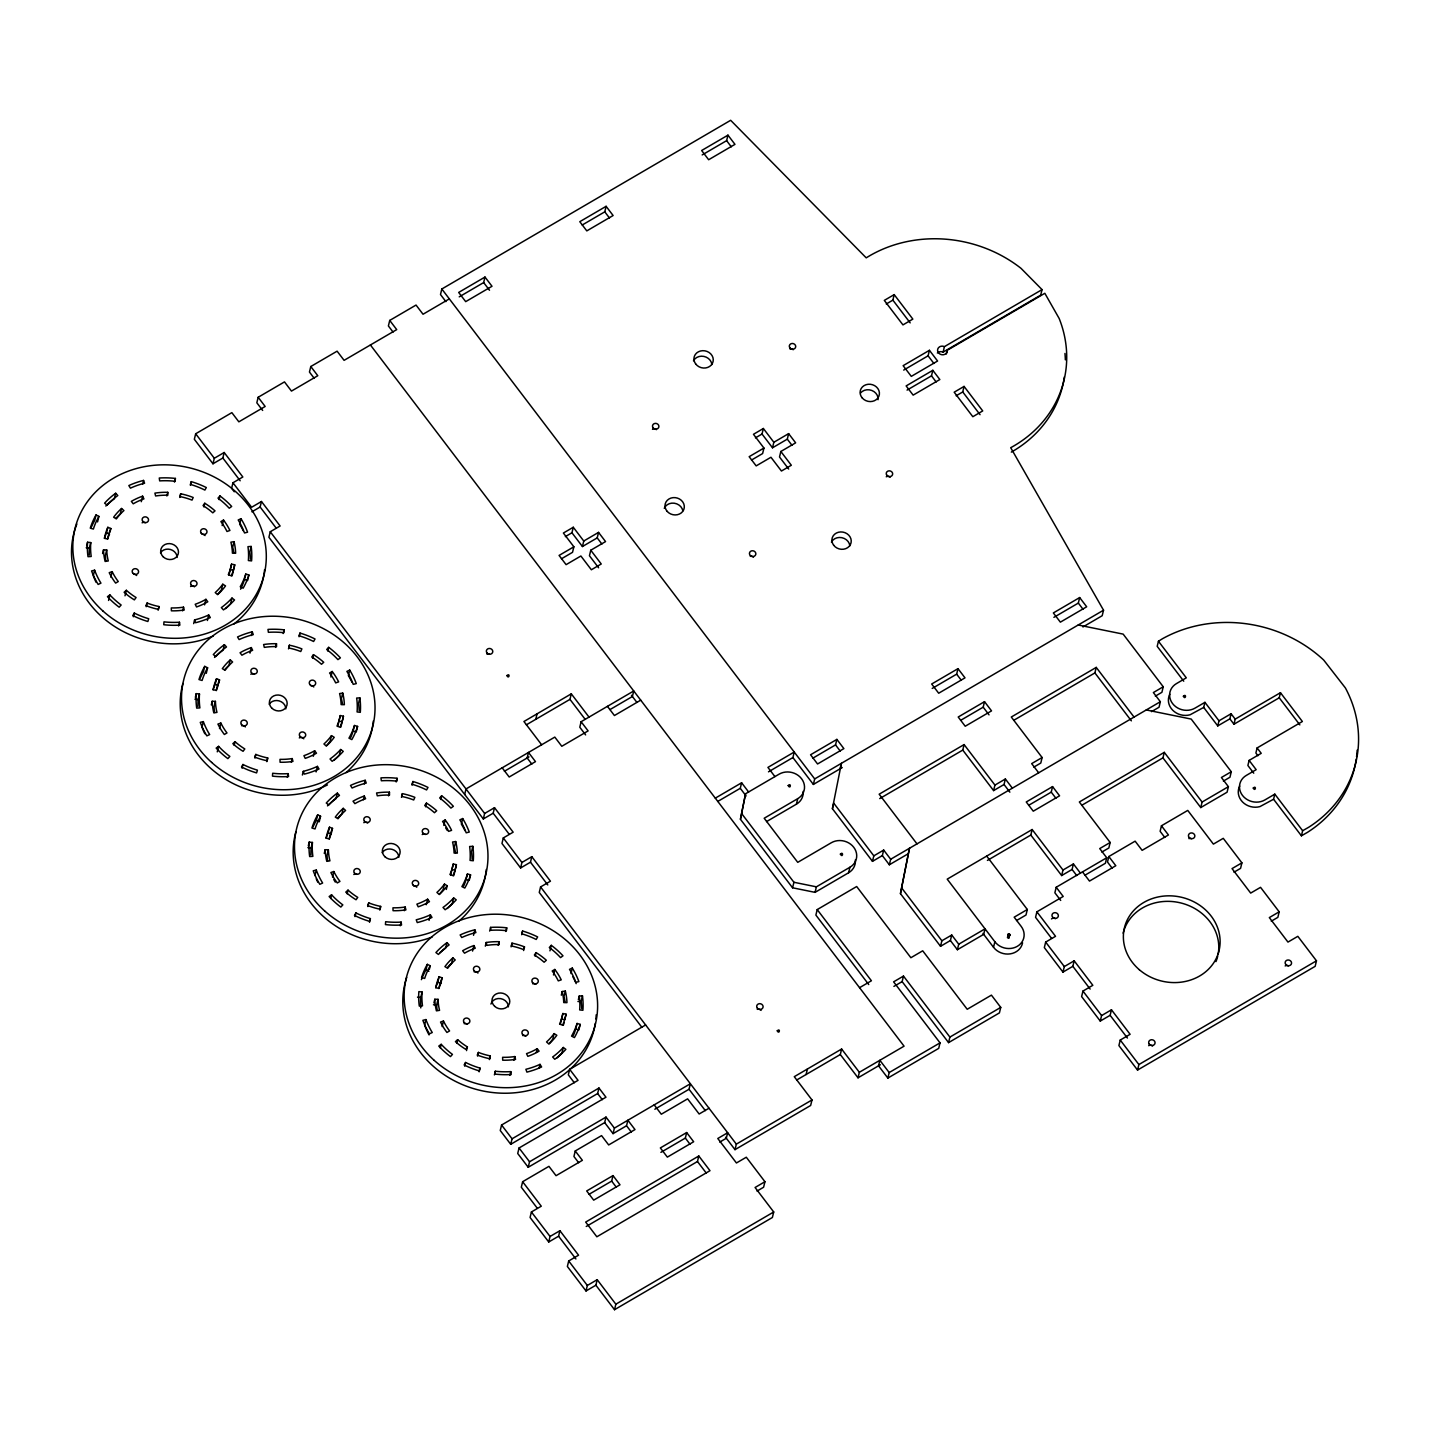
<?xml version="1.0" encoding="UTF-8"?>
<svg xmlns="http://www.w3.org/2000/svg" width="1430" height="1430" viewBox="0 0 1430 1430"><rect width="100%" height="100%" fill="white"/><g stroke="black" fill="none" stroke-linecap="round" stroke-linejoin="round"><path stroke-width="1.5" d="M175.39 478.424L175.157 481.284A79.49 70.302 13.6 0 0 159.677 480.891L159.266 478.013A82.726 73.18 13.6 0 1 175.39 478.424L174.496 482.107M284.087 629.826L283.855 632.703A79.49 70.302 13.6 0 0 268.375 632.31L267.982 629.415A82.726 73.18 13.6 0 1 284.087 629.826L283.194 633.526M397.057 778.278L396.825 781.155A79.49 70.302 13.6 0 0 381.345 780.762L380.952 777.866A82.726 73.18 13.6 0 1 397.057 778.278L396.164 781.978M495.298 1071.231L495.066 1074.091A82.726 73.18 13.6 0 0 511.189 1074.52L510.778 1071.624A79.49 70.302 13.6 0 1 495.298 1071.231L494.405 1074.913M506.703 927.802L506.47 930.68A79.49 70.302 13.6 0 0 490.991 930.269L490.579 927.391A82.726 73.18 13.6 0 1 506.703 927.802L505.809 931.484M855.337 859.984A16.213 14.354 13.6 0 1 848.598 872.765L815.064 892.356L792.577 887.798L740.436 819.283L745.548 793.757L779.1 774.166A16.213 14.354 13.6 0 1 801.569 778.724A16.213 14.354 13.6 0 1 797.743 798.655L796.403 804.178L766.587 821.589M740.436 819.283L745.548 793.757M158.998 606.534L158.462 609.359A66.513 58.827 13.6 0 1 145.967 605.659L147.111 603.031A63.26 55.967 13.6 0 0 158.998 606.534L158.104 610.217M180.68 493.779L180.144 496.603A63.26 55.967 13.6 0 1 192.031 500.107L193.193 497.479A66.513 58.827 13.6 0 0 180.68 493.779L179.805 497.461M267.714 757.954L267.16 760.76A66.513 58.827 13.6 0 1 254.665 757.078L255.809 754.432A63.26 55.967 13.6 0 0 267.714 757.954L266.82 761.636M289.396 645.198L288.842 648.005A63.26 55.967 13.6 0 1 300.747 651.526L301.891 648.88A66.513 58.827 13.6 0 0 289.396 645.198L288.502 648.88M380.666 906.405L380.13 909.212A66.513 58.827 13.6 0 1 367.635 905.53L368.779 902.884A63.26 55.967 13.6 0 0 380.666 906.405L379.79 910.088M402.366 793.65L401.812 796.456A63.26 55.967 13.6 0 1 413.699 799.978L414.861 797.332A66.513 58.827 13.6 0 0 402.366 793.65L401.473 797.332M490.311 1055.912L489.775 1058.736A66.513 58.827 13.6 0 1 477.263 1055.036L478.424 1052.409A63.26 55.967 13.6 0 0 490.311 1055.912L489.418 1059.594M511.994 943.157L511.457 945.981A63.26 55.967 13.6 0 1 523.344 949.502L524.488 946.857A66.513 58.827 13.6 0 0 511.994 943.157L511.1 946.857M882.346 855.587L889.335 864.775L890.675 859.251L883.686 850.064L882.346 855.587L872.479 861.343L832.403 808.683L841.412 763.316L840.071 768.822M900.453 893.643L909.462 848.258L900.453 893.643L940.529 946.303L950.396 940.529L951.737 935.023L958.726 944.211L957.385 949.717L950.396 940.529M86.658 545.92L87.552 542.238L90.769 542.596A79.49 70.302 13.6 0 0 91.198 556.485L87.999 556.681A82.726 73.18 13.6 0 1 87.552 542.238M97.562 521.914L98.902 516.391L96.025 514.961L94.684 520.484A82.726 73.18 13.6 0 0 91.431 526.937M89.268 555.072A79.49 70.302 13.6 0 1 89.429 548.137L90.769 542.596M94.63 570.177A79.49 70.302 13.6 0 0 100.94 583.154L98.152 584.441A82.726 73.18 13.6 0 1 91.574 570.945L94.63 570.177L93.29 575.718A79.49 70.302 13.6 0 0 96.096 582.314M115.687 493.243A82.726 73.18 13.6 0 0 104.605 503.163L107.143 505.076A79.49 70.302 13.6 0 1 117.796 495.531L115.687 493.243L114.346 498.784A82.726 73.18 13.6 0 0 105.82 506.023M104.479 538.27A66.513 58.827 13.6 0 1 106.499 532.854L107.822 527.312L110.843 528.51L109.949 532.192M102.603 553.553L103.496 549.871L106.714 549.942A63.26 55.967 13.6 0 0 108.269 560.971L105.123 561.454A66.513 58.827 13.6 0 1 103.496 549.871M106.714 549.942L105.373 555.484A63.26 55.967 13.6 0 0 105.856 561.007M121.568 508.472A66.513 58.827 13.6 0 0 113.631 517.231L116.348 518.911A63.26 55.967 13.6 0 1 123.909 510.564L121.568 508.472L120.227 513.996A66.513 58.827 13.6 0 0 116.009 518.196M110.825 577.166L112.166 571.643L109.216 572.679A66.513 58.827 13.6 0 0 115.633 583.082L118.261 581.545A63.26 55.967 13.6 0 1 112.166 571.643M108.555 600.457L109.895 594.916A79.49 70.302 13.6 0 0 121.139 605.015L119.173 607.196A82.726 73.18 13.6 0 1 107.465 596.685L109.895 594.916M142.66 484.109L143.554 480.426A82.726 73.18 13.6 0 0 128.843 485.556L130.434 488.148A79.49 70.302 13.6 0 1 144.573 483.215L143.554 480.426M141.266 501.698L142.607 496.174A66.513 58.827 13.6 0 0 131.346 501.358L133.222 503.807A63.26 55.967 13.6 0 1 143.929 498.873L142.607 496.174M125 595.81L126.341 590.286A63.26 55.967 13.6 0 0 136.082 597.543L134.366 599.885A66.513 58.827 13.6 0 1 124.124 592.27L126.341 590.286M133.365 616.759L134.259 613.059A79.49 70.302 13.6 0 0 148.72 618.743L147.862 621.496A82.726 73.18 13.6 0 1 132.811 615.579L134.259 613.059M166.863 495.996L167.757 492.313A66.513 58.827 13.6 0 0 154.905 493.118L155.62 495.978A63.26 55.967 13.6 0 1 167.846 495.209L167.757 492.313M146.218 606.713L147.111 603.031M449.342 298.87L423.03 314.243L416.041 305.055L389.729 320.427L396.718 329.615L344.094 360.342L337.105 351.172L310.793 366.527L317.782 375.715L291.47 391.087L284.481 381.899L258.169 397.272L265.158 406.46L238.846 421.832L231.857 412.644L195.678 433.773L194.337 439.278L212.981 463.785L222.848 458.011L224.188 452.506L242.832 476.994L232.965 482.768L231.624 488.274L234.288 491.777M190.387 485.342L191.28 481.642A82.726 73.18 13.6 0 1 206.331 487.558L204.883 490.079A79.49 70.302 13.6 0 0 190.422 484.395L191.28 481.642M212.981 463.785L214.321 458.261L224.188 452.506M203.882 506.935L204.776 503.253A66.513 58.827 13.6 0 1 215.018 510.868L212.802 512.852A63.26 55.967 13.6 0 0 203.06 505.594L204.776 503.253M178.571 625.929L179.465 622.247A79.49 70.302 13.6 0 1 163.985 621.853L163.753 624.713A82.726 73.18 13.6 0 0 179.876 625.125L179.465 622.247M182.629 610.86L183.523 607.16A63.26 55.967 13.6 0 1 171.296 607.929L171.386 610.825A66.513 58.827 13.6 0 0 184.238 610.02L183.523 607.16M219.094 499.624L219.97 495.942A82.726 73.18 13.6 0 1 231.678 506.452L229.247 508.222A79.49 70.302 13.6 0 0 218.004 498.123L219.97 495.942M193.676 623.623L194.569 619.923A79.49 70.302 13.6 0 0 208.709 614.989L210.317 617.581A82.726 73.18 13.6 0 1 195.588 622.711L194.569 619.923M222.168 525.597L223.509 520.055L220.881 521.593A63.26 55.967 13.6 0 1 226.995 531.495L229.926 530.458A66.513 58.827 13.6 0 0 223.509 520.055M204.597 604.872L205.92 599.331A63.26 55.967 13.6 0 1 195.213 604.264L196.536 606.964A66.513 58.827 13.6 0 0 207.797 601.78L205.92 599.331M258.169 397.272L256.828 402.777L262.655 410.446M207.368 620.513L208.709 614.989M195.356 697.34L196.25 693.639L199.467 694.015A79.49 70.302 13.6 0 0 199.896 707.904L196.697 708.1A82.726 73.18 13.6 0 1 196.25 693.639M222.794 584.226A63.26 55.967 13.6 0 1 215.233 592.574L217.575 594.666A66.513 58.827 13.6 0 0 225.529 585.907L222.794 584.226L221.453 589.768A63.26 55.967 13.6 0 1 217.914 594.111M234.037 541.684A66.513 58.827 13.6 0 1 235.646 553.267L232.429 553.196A63.26 55.967 13.6 0 0 230.891 542.167L234.037 541.684L232.697 547.207A66.513 58.827 13.6 0 1 233.823 552.981M206.278 673.333L207.6 667.792L204.722 666.362L203.382 671.903A82.726 73.18 13.6 0 0 200.129 678.338M241.009 518.697A82.726 73.18 13.6 0 1 247.569 532.192L244.512 532.961A79.49 70.302 13.6 0 0 238.202 519.984L241.009 518.697L239.668 524.22A82.726 73.18 13.6 0 1 243.315 530.852M197.966 706.474A79.49 70.302 13.6 0 1 198.127 699.538L199.467 694.015M228.889 575.003A63.26 55.967 13.6 0 0 230.23 569.676L231.553 564.153L234.734 564.796L233.394 570.338A66.513 58.827 13.6 0 1 232 575.933M232 598.062A79.49 70.302 13.6 0 1 221.346 607.607L223.455 609.895A82.726 73.18 13.6 0 0 234.538 599.974L232 598.062L230.659 603.603A79.49 70.302 13.6 0 1 225.618 608.608M203.328 721.596A79.49 70.302 13.6 0 0 209.656 734.573L206.85 735.86A82.726 73.18 13.6 0 1 200.272 722.347L203.328 721.596L201.988 727.119A79.49 70.302 13.6 0 0 204.812 733.733M224.385 644.662A82.726 73.18 13.6 0 0 213.302 654.582L215.859 656.477A79.49 70.302 13.6 0 1 226.494 646.95L224.385 644.662L223.044 650.185A82.726 73.18 13.6 0 0 214.518 657.443M219.541 679.911A63.26 55.967 13.6 0 0 216.288 690.386L213.106 689.743A66.513 58.827 13.6 0 1 215.197 684.255L216.538 678.732L219.541 679.911L218.647 683.594M211.3 704.954L212.194 701.272L215.412 701.361A63.26 55.967 13.6 0 0 216.967 712.39L213.821 712.873A66.513 58.827 13.6 0 1 212.194 701.272M251.912 511.815L260.135 507.007L261.476 501.501L280.119 525.99L270.252 531.746L268.911 537.269L483.322 818.961L493.189 813.205L494.512 807.682L513.155 832.189L503.289 837.944L501.966 843.468L520.609 867.956L530.476 862.201L531.799 856.677L550.443 881.184L540.576 886.94L539.253 892.445L641.856 1027.258M251.162 546.457A82.726 73.18 13.6 0 1 251.591 560.9L248.373 560.542A79.49 70.302 13.6 0 0 247.962 546.653L251.162 546.457L249.821 551.98A82.726 73.18 13.6 0 1 250.429 559.219M244.441 579.597L245.781 574.074L248.892 574.985L247.551 580.526L244.441 579.597A79.49 70.302 13.6 0 1 240.562 589.214M215.412 701.361L214.089 706.885A63.26 55.967 13.6 0 0 214.554 712.426M230.266 659.874A66.513 58.827 13.6 0 0 222.329 668.65L225.064 670.312A63.26 55.967 13.6 0 1 232.607 661.983L230.266 659.874L228.925 665.397A66.513 58.827 13.6 0 0 224.707 669.598M219.523 728.585L220.864 723.062L217.914 724.081A66.513 58.827 13.6 0 0 224.349 734.484L226.977 732.947A63.26 55.967 13.6 0 1 220.864 723.062M217.271 751.858L218.611 746.335A79.49 70.302 13.6 0 0 229.855 756.434L227.871 758.615A82.726 73.18 13.6 0 1 216.162 748.105L218.611 746.335M310.793 366.527L309.452 372.05L314.117 378.181M251.376 635.51L252.252 631.828A82.726 73.18 13.6 0 0 237.541 636.976L239.132 639.567A79.49 70.302 13.6 0 1 253.289 634.616L252.252 631.828M249.982 653.117L251.322 647.576A66.513 58.827 13.6 0 0 240.061 652.759L241.92 655.208A63.26 55.967 13.6 0 1 252.627 650.293L251.322 647.576M234.163 745.37L235.056 741.687A63.26 55.967 13.6 0 0 244.798 748.945L243.064 751.304A66.513 58.827 13.6 0 1 232.84 743.672L235.056 741.687M242.063 768.16L242.957 764.478A79.49 70.302 13.6 0 0 257.418 770.162L256.578 772.897A82.726 73.18 13.6 0 1 241.509 766.981L242.957 764.478M275.579 647.415L276.473 643.715A66.513 58.827 13.6 0 0 263.603 644.537L264.318 647.379A63.26 55.967 13.6 0 1 276.562 646.61L276.473 643.715M254.915 758.115L255.809 754.432M299.084 636.743L299.978 633.061A82.726 73.18 13.6 0 1 315.029 638.978L313.599 641.48A79.49 70.302 13.6 0 0 299.138 635.796L299.978 633.061M389.729 320.427L388.388 325.951L393.053 332.064M312.598 658.336L313.492 654.654A66.513 58.827 13.6 0 1 323.716 662.287L321.5 664.271A63.26 55.967 13.6 0 0 311.758 657.014L313.492 654.654M287.287 777.348L288.181 773.648A79.49 70.302 13.6 0 1 272.683 773.255L272.469 776.133A82.726 73.18 13.6 0 0 288.574 776.544L288.181 773.648M291.345 762.262L292.238 758.579A63.26 55.967 13.6 0 1 279.994 759.348L280.083 762.244A66.513 58.827 13.6 0 0 292.953 761.421L292.238 758.579M327.792 651.025L328.685 647.343A82.726 73.18 13.6 0 1 340.394 657.854L337.945 659.623A79.49 70.302 13.6 0 0 326.701 649.524L328.685 647.343M302.391 775.024L303.267 771.342A79.49 70.302 13.6 0 0 317.424 766.391L319.015 768.983A82.726 73.18 13.6 0 1 304.304 774.13L303.267 771.342M330.884 676.998L332.207 671.474L329.579 673.012A63.26 55.967 13.6 0 1 335.693 682.897L338.642 681.878A66.513 58.827 13.6 0 0 332.207 671.474M313.295 756.273L314.636 750.75A63.26 55.967 13.6 0 1 303.929 755.666L305.233 758.383A66.513 58.827 13.6 0 0 316.495 753.199L314.636 750.75M316.084 771.932L317.424 766.391M331.492 735.646A63.26 55.967 13.6 0 1 323.949 743.975L326.29 746.085A66.513 58.827 13.6 0 0 334.227 737.308L331.492 735.646L330.169 741.169A63.26 55.967 13.6 0 1 326.63 745.513M342.735 693.085A66.513 58.827 13.6 0 1 344.362 704.686L341.127 704.597A63.26 55.967 13.6 0 0 339.589 693.568L342.735 693.085L341.395 698.626A66.513 58.827 13.6 0 1 342.521 704.4M349.707 670.098A82.726 73.18 13.6 0 1 356.284 683.611L353.228 684.362A79.49 70.302 13.6 0 0 346.9 671.385L349.707 670.098L348.366 675.639A82.726 73.18 13.6 0 1 352.012 682.253M937.347 353.031A4.862 4.308 13.6 0 1 943.085 352.138L1040.7 295.134L1042.041 289.611L1021.02 268.34A125.769 111.254 13.6 0 0 866.223 257.847L730.659 120.299L441.816 289.003L440.494 294.526L445.892 301.623M308.326 845.791L309.22 842.091L312.437 842.467A79.49 70.302 13.6 0 0 312.866 856.356L309.667 856.552A82.726 73.18 13.6 0 1 309.22 842.091M337.587 726.422A63.26 55.967 13.6 0 0 338.928 721.095L340.269 715.572L343.45 716.216L342.11 721.739A66.513 58.827 13.6 0 1 340.697 727.334M316.352 820.355L317.692 814.814L320.57 816.262L319.23 821.785L316.352 820.355A82.726 73.18 13.6 0 0 313.099 826.79M310.936 854.925A79.49 70.302 13.6 0 1 311.096 847.99L312.437 842.467M340.697 749.481A79.49 70.302 13.6 0 1 330.044 759.008L332.171 761.296A82.726 73.18 13.6 0 0 343.254 751.376L340.697 749.481L339.357 755.004A79.49 70.302 13.6 0 1 334.316 760.027M314.957 875.571L316.298 870.048L313.242 870.799A82.726 73.18 13.6 0 0 319.82 884.312L322.626 883.025A79.49 70.302 13.6 0 1 316.298 870.048M359.86 697.858A82.726 73.18 13.6 0 1 360.306 712.319L357.089 711.943A79.49 70.302 13.6 0 0 356.66 698.054L359.86 697.858L358.519 703.399A82.726 73.18 13.6 0 1 359.144 710.621M337.355 793.114A82.726 73.18 13.6 0 0 326.272 803.034L328.829 804.929A79.49 70.302 13.6 0 1 339.464 795.402L337.355 793.114L336.014 798.637A82.726 73.18 13.6 0 0 327.488 805.894M326.147 838.123A66.513 58.827 13.6 0 1 328.167 832.707L329.508 827.183L332.511 828.363L331.17 833.887A63.26 55.967 13.6 0 0 329.257 839.053M353.139 731.016L354.479 725.493L357.589 726.404L356.249 731.928L353.139 731.016A79.49 70.302 13.6 0 1 350.725 737.487M324.27 853.424L325.164 849.724L328.382 849.813A63.26 55.967 13.6 0 0 329.937 860.842L326.791 861.325A66.513 58.827 13.6 0 1 325.164 849.724M328.382 849.813L327.059 855.337A63.26 55.967 13.6 0 0 327.524 860.878M343.236 808.325A66.513 58.827 13.6 0 0 335.299 817.102L338.016 818.764A63.26 55.967 13.6 0 1 345.577 810.435L343.236 808.325L341.895 813.849A66.513 58.827 13.6 0 0 337.677 818.049M332.493 877.037L333.834 871.514L330.884 872.532A66.513 58.827 13.6 0 0 337.301 882.936L339.947 881.398A63.26 55.967 13.6 0 1 333.834 871.514M330.688 898.469L331.563 894.787A79.49 70.302 13.6 0 0 342.825 904.886L340.841 907.067A82.726 73.18 13.6 0 1 329.132 896.556L331.563 894.787M459.227 296.85L483.662 282.568L484.985 277.062L492.009 286.268L465.697 301.641L458.673 292.435L484.985 277.062M364.328 783.962L365.222 780.279A82.726 73.18 13.6 0 0 350.511 785.428L352.102 788.019A79.49 70.302 13.6 0 1 366.241 783.068L365.222 780.279M363.399 799.727L364.275 796.027A66.513 58.827 13.6 0 0 353.031 801.211L354.89 803.66A63.26 55.967 13.6 0 1 365.597 798.744L364.275 796.027M347.132 893.822L348.026 890.139A63.26 55.967 13.6 0 0 357.75 897.397L356.034 899.756A66.513 58.827 13.6 0 1 345.792 892.123L348.026 890.139M355.033 916.612L355.927 912.93A79.49 70.302 13.6 0 0 370.388 918.614L369.494 922.296M388.549 795.867L389.425 792.166A66.513 58.827 13.6 0 0 376.573 792.989L377.288 795.831A63.26 55.967 13.6 0 1 389.514 795.062L389.425 792.166M367.885 906.566L368.779 902.884M412.055 785.195L412.948 781.513A82.726 73.18 13.6 0 1 427.999 787.429L426.569 789.932A79.49 70.302 13.6 0 0 412.09 784.248L412.948 781.513M425.568 806.788L426.444 803.106A66.513 58.827 13.6 0 1 436.686 810.739L434.47 812.723A63.26 55.967 13.6 0 0 424.728 805.465L426.444 803.106M400.257 925.8L401.133 922.1A79.49 70.302 13.6 0 1 385.653 921.707L385.439 924.584A82.726 73.18 13.6 0 0 401.544 924.996L401.133 922.1M404.315 910.713L405.191 907.031A63.26 55.967 13.6 0 1 392.964 907.8L393.053 910.696A66.513 58.827 13.6 0 0 405.923 909.873L405.191 907.031M440.762 799.477L441.656 795.795A82.726 73.18 13.6 0 1 453.364 806.306L450.915 808.075A79.49 70.302 13.6 0 0 439.671 797.976L441.656 795.795M443.836 825.45L445.177 819.926L442.549 821.464A63.26 55.967 13.6 0 1 448.663 831.366L451.594 830.33A66.513 58.827 13.6 0 0 445.177 819.926M426.265 904.725L427.606 899.202A63.26 55.967 13.6 0 1 416.899 904.135L418.204 906.835A66.513 58.827 13.6 0 0 429.465 901.651L427.606 899.202M429.054 920.384L430.376 914.843A79.49 70.302 13.6 0 1 416.237 919.794L417.256 922.582A82.726 73.18 13.6 0 0 431.985 917.434L430.376 914.843M582.225 225.011L604.783 211.837L606.106 206.313L613.113 215.519L586.8 230.891L579.794 221.686L606.106 206.313M464.678 794.472L466.001 788.949L554.804 737.094L561.793 746.281L588.105 730.909L581.116 721.721L633.74 690.976L632.4 696.499L610.038 709.566M446.303 889.46L447.197 885.76L444.462 884.098L443.121 889.621A63.26 55.967 13.6 0 1 439.582 893.965M455.705 841.537A66.513 58.827 13.6 0 1 457.332 853.138L454.096 853.049A63.26 55.967 13.6 0 0 452.559 842.02L455.705 841.537L454.365 847.078A66.513 58.827 13.6 0 1 455.491 852.852M421.385 979.657A82.726 73.18 13.6 0 1 425.997 969.862L427.32 964.338L430.216 965.768L429.322 969.451M462.676 818.55A82.726 73.18 13.6 0 1 469.255 832.063L466.198 832.814A79.49 70.302 13.6 0 0 459.87 819.837L462.676 818.55L461.336 824.091A82.726 73.18 13.6 0 1 464.982 830.705M420.778 1007.918A79.49 70.302 13.6 0 1 420.742 997.514L422.082 991.991L418.865 991.616A82.726 73.18 13.6 0 0 419.294 1006.059L422.494 1005.862A79.49 70.302 13.6 0 1 422.082 991.991M450.557 874.874A63.26 55.967 13.6 0 0 451.898 869.547L453.239 864.024L456.402 864.667L455.08 870.191A66.513 58.827 13.6 0 1 453.668 875.786M453.668 897.933A79.49 70.302 13.6 0 1 443.014 907.46L445.141 909.748A82.726 73.18 13.6 0 0 456.224 899.827L453.668 897.933L452.327 903.456A79.49 70.302 13.6 0 1 447.286 908.479M425.943 1019.554A79.49 70.302 13.6 0 0 432.253 1032.532L429.447 1033.836A82.726 73.18 13.6 0 1 422.869 1020.323L425.943 1019.554L424.603 1025.096A79.49 70.302 13.6 0 0 429.072 1034.927M447 942.62A82.726 73.18 13.6 0 0 435.918 952.559L438.456 954.454A79.49 70.302 13.6 0 1 449.109 944.908L447 942.62L445.66 948.162A82.726 73.18 13.6 0 0 439.832 952.863M435.775 987.647A66.513 58.827 13.6 0 1 437.795 982.231L439.135 976.708L442.156 977.888L440.815 983.411A63.26 55.967 13.6 0 0 438.885 988.559M433.916 1002.931L434.809 999.248L438.027 999.338A63.26 55.967 13.6 0 0 439.564 1010.349L436.418 1010.831A66.513 58.827 13.6 0 1 434.809 999.248M472.829 846.31A82.726 73.18 13.6 0 1 473.276 860.771L470.059 860.395A79.49 70.302 13.6 0 0 469.63 846.506L472.829 846.31L471.489 851.851A82.726 73.18 13.6 0 1 472.115 859.073M466.108 879.468L467.449 873.945L470.559 874.856L469.219 880.38L466.108 879.468A79.49 70.302 13.6 0 1 463.695 885.939M437.151 1010.384A63.26 55.967 13.6 0 1 436.686 1004.861L438.027 999.338M483.322 818.961L484.645 813.456L494.512 807.682M452.881 957.85A66.513 58.827 13.6 0 0 444.927 966.609L447.662 968.289A63.26 55.967 13.6 0 1 455.223 959.941L452.881 957.85L451.54 963.373A66.513 58.827 13.6 0 0 447.322 967.574M442.138 1026.561L443.461 1021.02L440.529 1022.057A66.513 58.827 13.6 0 0 446.947 1032.46L449.574 1030.923A63.26 55.967 13.6 0 1 443.461 1021.02M440.315 1047.993L441.209 1044.311A79.49 70.302 13.6 0 0 452.452 1054.41L450.486 1056.591A82.726 73.18 13.6 0 1 438.778 1046.081L441.209 1044.311M473.527 935.327L474.867 929.804A82.726 73.18 13.6 0 0 460.138 934.952L461.747 937.526A79.49 70.302 13.6 0 1 475.886 932.592L474.867 929.804M571.946 532.764L573.287 527.259L583.762 541.023L582.421 546.528L571.946 532.764L565.351 536.625M472.579 951.075L473.92 945.552A66.513 58.827 13.6 0 0 462.659 950.736L464.536 953.184A63.26 55.967 13.6 0 1 475.243 948.251L473.92 945.552M573.287 527.259L563.384 533.033L573.877 546.796L572.536 552.32L561.454 558.79M456.76 1043.346L457.654 1039.664A63.26 55.967 13.6 0 0 467.396 1046.921L466.502 1050.603M535.767 719.326L537.09 713.82M485.324 946.177L486.218 942.495A66.513 58.827 13.6 0 1 499.07 941.691L499.159 944.587A63.26 55.967 13.6 0 0 486.933 945.355L486.218 942.495M489.686 931.073L490.579 927.391M464.678 1066.137L465.572 1062.454A79.49 70.302 13.6 0 0 480.033 1068.121L479.139 1071.821M583.762 541.023L598.544 532.389L605.551 541.595L590.769 550.228L589.446 555.752L598.598 567.782M498.176 945.373L499.07 941.691M582.421 546.528L597.222 537.895L598.544 532.389M520.609 867.956L521.932 862.451L531.799 856.677M477.531 1056.091L478.424 1052.409M526.365 724.813L569.962 699.359L571.303 693.836L589.017 717.109M521.7 934.719L522.594 931.037A82.726 73.18 13.6 0 1 537.644 936.936L536.196 939.456A79.49 70.302 13.6 0 0 521.736 933.772L522.594 931.037M523.612 950.539L524.488 946.857M581.116 721.721L579.794 727.226L585.603 734.895M702.184 154.923L726.619 140.658L727.959 135.153L734.966 144.359L708.654 159.731L701.647 150.508L727.959 135.153M535.195 956.312L536.089 952.63A66.513 58.827 13.6 0 1 546.332 960.245L544.115 962.229A63.26 55.967 13.6 0 0 534.373 954.99L536.089 952.63M509.884 1075.306L510.778 1071.624M513.942 1060.238L514.836 1056.556A63.26 55.967 13.6 0 1 502.609 1057.306L502.699 1060.202A66.513 58.827 13.6 0 0 515.551 1059.398L514.836 1056.556M645.609 1024.97L569.658 1069.336L578.042 1080.347L501.573 1125.017L500.25 1130.522L510.725 1144.304L597.633 1093.539L598.973 1088.033L605.962 1097.221L519.054 1147.986L517.714 1153.492L528.206 1167.273L604.675 1122.604L605.998 1117.098L614.4 1128.109L613.059 1133.633L604.675 1122.604M549.942 950.843L551.283 945.319A82.726 73.18 13.6 0 1 562.991 955.83L560.56 957.6A79.49 70.302 13.6 0 0 549.317 947.5L551.283 945.319M510.725 1144.304L512.065 1138.798L598.973 1088.033M553.481 974.974L554.822 969.451L552.195 970.988A63.26 55.967 13.6 0 1 558.29 980.873L561.239 979.854A66.513 58.827 13.6 0 0 554.822 969.451M536.339 1052.409L537.233 1048.708A63.26 55.967 13.6 0 1 526.526 1053.642L527.849 1056.341A66.513 58.827 13.6 0 0 539.092 1051.157L537.233 1048.708M539.128 1068.049L540.022 1064.367A79.49 70.302 13.6 0 1 525.883 1069.3L526.901 1072.107A82.726 73.18 13.6 0 0 541.613 1066.959L540.022 1064.367M561.311 995.226L562.187 991.544L565.333 991.062A66.513 58.827 13.6 0 1 566.959 1002.644L563.742 1002.573A63.26 55.967 13.6 0 0 562.187 991.544M554.107 1033.604A63.26 55.967 13.6 0 1 546.546 1041.952L548.888 1044.061A66.513 58.827 13.6 0 0 556.824 1035.284L554.107 1033.604L552.767 1039.145A63.26 55.967 13.6 0 1 549.227 1043.489M565.333 991.062L564.01 996.585A66.513 58.827 13.6 0 1 565.136 1002.359M570.981 973.598L572.304 968.074L569.515 969.361A79.49 70.302 13.6 0 1 575.825 982.338L578.882 981.588A82.726 73.18 13.6 0 0 572.304 968.074M561.525 1019.072L562.866 1013.53L566.048 1014.174L564.707 1019.715L561.525 1019.072A63.26 55.967 13.6 0 1 560.202 1024.398M631.291 1131.988L626.554 1125.75L627.877 1120.244L634.992 1129.575L608.679 1144.947L601.565 1135.617L575.253 1150.971L582.368 1160.32L556.056 1175.692L548.941 1166.344L522.629 1181.716L521.307 1187.222L537.287 1208.225M528.206 1167.273L529.547 1161.768L605.998 1117.098M563.295 1047.457A79.49 70.302 13.6 0 1 552.659 1056.985L554.769 1059.273A82.726 73.18 13.6 0 0 565.851 1049.352L563.295 1047.457L561.972 1052.981A79.49 70.302 13.6 0 1 556.913 1057.986M578.364 999.713L579.257 996.031L582.457 995.834A82.726 73.18 13.6 0 1 582.904 1010.277L579.686 1009.92A79.49 70.302 13.6 0 0 579.257 996.031M581.742 1008.597A82.726 73.18 13.6 0 0 581.134 1001.358L582.457 995.834M522.629 1181.716L541.273 1206.205L531.406 1211.979L530.083 1217.484L548.727 1241.991L558.594 1236.217L559.917 1230.712L578.56 1255.2L568.693 1260.974L567.37 1266.48L586.014 1290.968L595.881 1285.213L597.204 1279.689L615.847 1304.196L614.525 1309.701L595.881 1285.213M575.754 1028.992L577.077 1023.451L580.187 1024.381L578.864 1029.904L575.754 1028.992A79.49 70.302 13.6 0 1 573.341 1035.463M569.658 1069.336L568.318 1074.842L574.306 1082.725M548.727 1241.991L550.05 1236.467L559.917 1230.712M575.253 1150.971L573.931 1156.495L578.667 1162.715M762.029 434.023L763.37 428.5L773.845 442.281L772.504 447.787L762.029 434.023L755.433 437.866M763.37 428.5L753.467 434.291L763.942 448.055L762.619 453.56L751.519 460.049M773.845 442.281L788.627 433.63L795.634 442.835L780.851 451.487L779.511 456.992L788.681 469.04M772.504 447.787L787.304 439.153L788.627 433.63M589.106 1194.282L611.665 1181.109L613.005 1175.603L619.994 1184.791L593.682 1200.145L586.693 1190.958L613.005 1175.603M586.014 1290.968L587.337 1285.463L597.204 1279.689M717.735 801.461L740.275 788.305L741.616 782.782L748.605 791.97M654.833 1109.233L689.01 1089.267L690.35 1083.761L614.4 1128.109M660.91 1152.348L685.345 1138.083L686.668 1132.56L693.657 1141.748L667.345 1157.12L660.356 1147.933L686.668 1132.56M886.278 303.982L892.874 300.139L894.197 294.616L912.841 319.105L902.956 324.896L884.312 300.389L894.197 294.616M586.246 1226.475L697.465 1161.517L698.805 1155.994L709.995 1170.687L596.846 1236.789L585.674 1222.078L698.805 1155.994M793.096 757.811L813.366 784.427L814.689 778.921L1103.531 610.199L1010.706 447.697A125.769 111.254 13.6 0 0 1059.165 318.479L1044.83 293.293L947.232 350.296A4.862 4.308 13.6 0 1 942.013 354.765A4.862 4.308 13.6 0 1 937.723 349.135A4.862 4.308 13.6 0 1 944.426 346.632L1042.041 289.611M792.577 887.798L793.918 882.274L741.777 813.759M725.564 1137.243L735.002 1149.649L736.343 1144.143L811.99 1099.956L794.276 1076.683L841.626 1049.03L859.341 1072.285L858.018 1077.809L840.304 1054.536L841.626 1049.03M903.689 370.084L928.088 355.82L929.429 350.314L937.58 361.021L911.303 376.376L903.134 365.669L929.429 350.314M812.991 758.079L835.531 744.905L836.872 739.399L843.879 748.605L817.567 763.977L810.56 754.772L836.872 739.399M907.049 390.104L931.484 375.84L932.825 370.316L939.832 379.54L913.144 395.127L906.137 385.921L932.825 370.316M832.403 808.683L833.744 803.177L873.819 855.837L872.479 861.343M943.085 352.138L944.426 346.632M815.064 892.356L816.387 886.832L849.938 867.241A16.213 14.354 13.6 0 0 853.764 847.311A16.213 14.354 13.6 0 0 831.295 842.753L797.743 862.344L764.192 818.246L797.743 798.655M946.338 353.979L947.232 350.296M948.573 1042.613L949.895 1037.09L903.474 976.082L902.133 981.606L948.573 1042.613L999.409 1012.905L1000.75 1007.399L991.419 995.137L967.216 1009.276L922.708 950.807L910.874 957.725L856.677 886.529L817.209 909.587L815.887 915.093L868.743 984.555M719.737 1142.087L726.315 1138.244L727.655 1132.739L717.788 1138.495L736.432 1162.983L746.299 1157.227L764.943 1181.716L763.602 1187.24L757.024 1191.083M956.152 395.788L962.748 391.945L964.07 386.422L982.714 410.928L972.829 416.702L954.185 392.195L964.07 386.422M848.598 872.765L849.938 867.241M806.091 1074.52L807.432 1068.996M764.943 1181.716L755.076 1187.49L773.719 1211.979L772.379 1217.502L614.525 1309.701M811.99 1099.956L810.649 1105.479L735.002 1149.649M932.217 688.42L956.652 674.156L957.993 668.65L965 677.856L938.688 693.228L931.681 684.005L957.993 668.65M962.765 750.089L964.106 744.583L994.94 785.088L993.6 790.593L962.765 750.089L879.718 798.601M889.192 1072.554L879.861 1060.309L878.538 1065.815L887.851 1078.077L889.192 1072.554L940.028 1042.863L893.607 981.838L903.474 976.082M960.638 720.345L983.197 707.171L984.519 701.665L991.526 710.871L965.214 726.243L958.207 717.02L984.519 701.665M940.529 946.303L941.87 940.779L951.737 935.023M940.028 1042.863L938.706 1048.369L887.851 1078.077M993.6 790.593L1004.039 784.498L1005.379 778.993L1012.369 788.18M1022.575 942.835A16.213 14.354 13.6 0 1 1010.259 953.864A16.213 14.354 13.6 0 1 993.528 947.286L994.869 941.762L947.214 879.146L1032.156 829.525L1062.99 870.03L1061.65 875.553L1030.815 835.049L1032.156 829.525M1053.892 617.349L1078.327 603.085L1079.668 597.561L1086.675 606.785L1060.363 622.157L1053.356 612.934L1079.668 597.561M1134.044 717.091L1096.238 667.399L1011.296 717.02L1042.112 757.525L1040.79 763.048L1033.819 767.106M1007.435 937.633L1008.329 933.951L1010.045 935.309L1007.953 935.899L1008.329 933.951M1007.757 937.58L1008.65 933.897M1008.096 937.615L1008.99 933.933M1008.418 937.723L1009.312 934.022M1008.704 937.883L1009.598 934.201M1008.937 938.134L1009.83 934.433M1028.688 805.304L1051.247 792.131L1052.569 786.607L1059.576 795.813L1033.264 811.185L1026.257 801.98L1052.569 786.607M986.682 856.087L1027.33 909.498L1025.989 915.021L1016.587 920.509M1103.531 610.199L1102.19 615.722L1082.939 626.966M1164.288 752.359L1162.947 757.864L1200.771 807.557L1202.094 802.051L1164.288 752.359L1079.346 801.98L1110.163 842.485L1099.724 848.58L1106.731 857.75L1056.198 887.261L1063.205 896.449L1036.893 911.822L1035.552 917.327L1051.533 938.33M1013.727 720.327L1094.897 672.922L1096.238 667.399M1056.198 887.261L1054.875 892.785L1060.703 900.435M1036.893 911.822L1055.537 936.31L1045.67 942.084L1044.329 947.59L1062.973 972.096L1072.84 966.323L1074.18 960.817L1092.824 985.306L1082.957 991.079L1081.616 996.585L1100.26 1021.074L1110.127 1015.318L1111.467 1009.794L1130.111 1034.301L1120.244 1040.057L1118.904 1045.58L1137.547 1070.069L1315.153 966.34L1316.476 960.817L1297.832 936.328L1287.965 942.084L1269.322 917.595L1279.189 911.822L1260.545 887.333L1250.678 893.089L1232.034 868.6L1241.901 862.844L1223.258 838.338L1213.391 844.111L1187.758 810.417L1161.446 825.789L1160.123 831.313L1164.771 837.426M1061.65 875.553L1072.089 869.458L1073.429 863.935L1080.419 873.122M1062.973 972.096L1064.313 966.573L1074.18 960.817M1110.163 842.485L1108.84 847.99L1101.869 852.048M1106.731 857.75L1105.39 863.273L1084.709 875.357M1161.446 825.789L1168.435 834.977L1142.123 850.35L1135.134 841.162L1108.822 856.534L1107.499 862.04L1112.147 868.171M1078.202 624.999L1123.158 634.116L1163.234 686.775L1161.911 692.299L1155.333 696.142M1163.234 686.775L1153.367 692.549L1160.356 701.719L1159.033 707.242L1151.508 711.639M1100.26 1021.074L1101.601 1015.568L1111.467 1009.794M1218.986 720.809L1204.936 702.345L1203.703 707.421L1217.752 725.904L1218.986 720.809L1231.087 713.749L1235.198 719.129L1233.965 724.224L1229.871 718.843L1231.087 713.749M1137.547 1070.069L1138.888 1064.563L1316.476 960.817M1146.252 709.941L1191.208 719.076L1231.284 771.735L1229.961 777.241L1223.383 781.084M1231.284 771.735L1221.417 777.491L1228.406 786.679L1227.083 792.202L1200.771 807.557M1235.198 719.129L1280.458 692.692L1302.373 721.506L1257.113 747.944L1261.224 753.324L1249.123 760.403L1247.889 765.497L1253.753 773.201M1257.113 747.944L1255.898 753.038L1257.935 755.719M1233.965 724.224L1279.224 697.786L1280.458 692.692M1241.901 862.844L1240.579 868.35L1234.001 872.193M1279.189 911.822L1277.866 917.345L1271.288 921.188M1302.641 830.723L1274.809 794.15L1273.576 799.245L1301.407 835.799L1302.641 830.723L1308.718 827.255A128.36 113.542 13.6 0 0 1345.38 687.919L1323.733 660.088A128.343 113.542 13.6 0 0 1162.536 638.692L1158.443 641.248L1157.192 646.342L1183.736 681.198M370.388 918.614L369.548 921.349A82.726 73.18 13.6 0 1 354.479 915.432L355.927 912.93M480.033 1068.121L479.175 1070.873A82.726 73.18 13.6 0 1 464.124 1064.957L465.572 1062.454M467.396 1046.921L465.68 1049.28A66.513 58.827 13.6 0 1 455.437 1041.648L457.654 1039.664M1203.703 707.421L1190.082 714.786A16.213 14.354 13.6 0 1 1172.671 710.174A16.213 14.354 13.6 0 1 1169.847 694.194M261.476 501.501L251.608 507.257L232.965 482.768M573.877 546.796L559.076 555.43L566.101 564.653L580.884 556.002L591.359 569.766L601.244 563.992L590.769 550.228M763.942 448.055L749.159 456.688L756.184 465.894L770.949 457.26L781.441 471.024L791.326 465.25L780.851 451.487M571.303 693.836L523.934 721.506L541.648 744.78M504.397 771.271L528.975 756.917M640.729 700.164L614.417 715.536L607.428 706.349M715.304 798.154L741.616 782.782M768.482 771.825L792.899 757.56L794.24 752.037L767.928 767.409L774.917 776.597M813.366 784.427L842.234 767.553M964.106 744.583L879.164 794.204L916.988 843.879M873.819 855.837L883.686 850.064M994.94 785.088L1005.379 778.993M1042.112 757.525L1031.674 763.62L1038.681 772.808M890.675 859.251L1160.356 701.719M889.335 864.775L908.139 853.799M1204.936 702.345L1195.033 708.118A16.213 14.354 13.6 0 1 1172.564 703.56A16.213 14.354 13.6 0 1 1176.407 683.629L1186.292 677.838L1158.443 641.248M987.415 860.413L1030.815 835.049M1081.777 805.287L1162.947 757.864M1217.752 725.904L1229.871 718.843M859.555 987.683L871.406 980.765L817.209 909.587M1062.99 870.03L1073.429 863.935M613.059 1133.633L626.358 1125.875M958.726 944.211L985.038 928.839L983.697 934.344L957.385 949.717M1202.094 802.051L1228.406 786.679M893.911 986.396L902.133 981.606M1027.33 909.498L1014.174 917.184L1021.181 926.39A16.213 14.354 13.6 0 1 1017.338 946.32A16.213 14.354 13.6 0 1 994.869 941.762M709.012 1108.232L699.145 1114.006L687.615 1098.848L661.303 1114.22L654.189 1104.872M1274.809 794.15L1264.924 799.924A16.213 14.354 13.6 0 1 1242.438 795.366A16.213 14.354 13.6 0 1 1246.281 775.435L1256.166 769.662L1249.123 760.403M1273.576 799.245L1259.973 806.592A16.213 14.354 13.6 0 1 1242.545 801.98A16.213 14.354 13.6 0 1 1239.721 786M796.689 1080.008L840.304 1054.536M859.341 1072.285L904.064 1046.17L370.406 344.988M858.018 1077.809L880.38 1064.742M949.895 1037.09L1000.75 1007.399M615.847 1304.196L773.719 1211.979M1301.407 835.799L1307.467 832.349A128.36 113.542 13.6 0 0 1356.248 759.062M577.935 1001.554L581.134 1001.358M433.469 1004.772L436.686 1004.861M86.211 547.762L89.429 548.137M194.909 699.181L198.127 699.538M307.879 847.633L311.096 847.99M417.524 997.139L420.742 997.514M230.23 569.676L233.394 570.338M338.928 721.095L342.11 721.739M793.918 882.274L816.387 886.832M451.898 869.547L455.08 870.191M106.499 532.854L109.502 534.034A63.26 55.967 13.6 0 0 107.59 539.182M215.197 684.255L218.2 685.435A63.26 55.967 13.6 0 0 216.288 690.601M328.167 832.707L331.17 833.887M437.795 982.231L440.815 983.411M425.997 969.862L428.875 971.292M1279.224 697.786L1299.852 724.903M892.874 300.139L910.177 322.876M962.748 391.945L980.051 414.682M928.088 355.82L933.915 363.47M931.484 375.84L936.15 381.971M726.619 140.658L731.284 146.807M1078.327 603.085L1083.011 609.234M1094.897 672.922L1131.362 720.845M1108.822 856.534L1115.811 865.722L1089.499 881.077L1082.51 871.907M787.304 439.153L791.97 445.284M1051.247 792.131L1055.912 798.262M983.197 707.171L989.024 714.857M604.783 211.837L609.448 217.968M956.652 674.156L961.317 680.305M1072.089 869.458L1076.754 875.571M1004.039 784.498L1009.866 792.166M1072.84 966.323L1090.143 989.077M1110.127 1015.318L1127.43 1038.055M1045.67 942.084L1064.313 966.573M1082.957 991.079L1101.601 1015.568M1120.244 1040.057L1138.888 1064.563M982.946 933.379L993.528 947.286M483.662 282.568L489.507 290.254M835.531 744.905L840.214 751.036M901.794 888.119L941.87 940.779M441.816 289.003L814.689 778.921M597.222 537.895L601.887 544.044M740.275 788.305L746.102 795.956M631.47 695.266L636.868 702.362M569.962 699.359L585.156 719.308M531.817 764.103L527.17 757.972L528.492 752.448L535.481 761.636L509.187 777.008L502.18 767.821M222.848 458.011L240.169 480.766M260.135 507.007L276.115 528.01M493.189 813.205L509.169 834.208M530.476 862.201L547.779 884.938M195.678 433.773L214.321 458.261M270.252 531.746L484.645 813.456M503.289 837.944L521.932 862.451M540.576 886.94L736.343 1144.143M689.099 1089.338L705.312 1110.627M685.345 1138.083L689.993 1144.197M697.465 1161.517L706.17 1172.94M597.633 1093.539L602.298 1099.67M611.665 1181.109L616.33 1187.24M501.573 1125.017L512.065 1138.798M519.054 1147.986L529.547 1161.768M558.594 1236.217L575.897 1258.972M531.406 1211.979L550.05 1236.467M568.693 1260.974L587.337 1285.463M595.363 1023.219A97.329 86.086 13.6 0 1 479.211 1090.143A97.329 86.086 13.6 0 1 406.71 977.423M596.203 1014.8A97.329 86.086 13.6 0 1 595.899 1019.036M490.919 1004.057A8.955 7.919 13.6 0 1 500.625 998.623A8.955 7.919 13.6 0 1 508.437 1006.845M532.603 983.751A3.235 2.878 13.6 0 1 535.785 984.358M474.17 971.882A3.235 2.878 13.6 0 1 477.924 973.079M464.196 1023.701A3.235 2.878 13.6 0 1 467.378 1024.327M522.629 1035.57A3.235 2.878 13.6 0 1 525.811 1036.196M564.081 1022.521A66.513 58.827 13.6 0 1 563.313 1025.31M572.894 976.887A82.726 73.18 13.6 0 1 576.183 983.643M580.187 1024.381A82.726 73.18 13.6 0 1 574.431 1037.572L571.553 1036.124A79.49 70.302 13.6 0 0 577.077 1023.451M427.32 964.338A82.726 73.18 13.6 0 0 421.564 977.53L424.674 978.442A79.49 70.302 13.6 0 1 430.216 965.768M566.048 1014.174A66.513 58.827 13.6 0 1 562.634 1025.203L559.613 1024.023A63.26 55.967 13.6 0 0 562.866 1013.53M439.135 976.708A66.513 58.827 13.6 0 0 435.721 987.719L438.903 988.362A63.26 55.967 13.6 0 1 442.156 977.888M486.272 869.512A97.329 86.086 13.6 0 1 458.941 921.117M432.075 937.043A97.329 86.086 13.6 0 1 329.222 921.367A97.329 86.086 13.6 0 1 295.849 831.956M382.168 852.655A8.955 7.919 13.6 0 1 392.124 849.349A8.955 7.919 13.6 0 1 398.809 857.339M422.225 834.548A3.235 2.878 13.6 0 1 425.443 834.423M363.792 822.679A3.235 2.878 13.6 0 1 367.707 822.983M353.818 874.499A3.235 2.878 13.6 0 1 357.017 874.374M413.824 885.921A3.235 2.878 13.6 0 1 416.756 887.244M335.281 882.096A63.26 55.967 13.6 0 1 333.816 879.593M317.782 882.185A79.49 70.302 13.6 0 1 316.28 878.896M445.66 827.952A66.513 58.827 13.6 0 1 447.34 830.526M470.559 874.856A82.726 73.18 13.6 0 1 464.804 888.048L461.908 886.618A79.49 70.302 13.6 0 0 467.449 873.945M317.692 814.814A82.726 73.18 13.6 0 0 311.937 828.006L315.047 828.935A79.49 70.302 13.6 0 1 320.57 816.262M456.402 864.667A66.513 58.827 13.6 0 1 452.988 875.678L449.985 874.499A63.26 55.967 13.6 0 0 453.239 864.024M447.197 885.76A66.513 58.827 13.6 0 1 439.26 894.537L436.919 892.427A63.26 55.967 13.6 0 0 444.462 884.098M329.508 827.183A66.513 58.827 13.6 0 0 326.076 838.195L329.257 838.838A63.26 55.967 13.6 0 1 332.511 828.363M373.302 721.06A97.329 86.086 13.6 0 1 345.971 772.665M327.434 784.927A97.329 86.086 13.6 0 1 220.023 775.686A97.329 86.086 13.6 0 1 182.897 683.504M269.197 704.203A8.955 7.919 13.6 0 1 279.172 700.897A8.955 7.919 13.6 0 1 285.839 708.887M310.81 685.649A3.235 2.878 13.6 0 1 313.76 686.972M250.822 674.227A3.235 2.878 13.6 0 1 254.022 674.102M241.599 725.725A3.235 2.878 13.6 0 1 245.352 726.923M299.299 737.916A3.235 2.878 13.6 0 1 303.786 738.792M357.589 726.404A82.726 73.18 13.6 0 1 351.834 739.596L348.956 738.166A79.49 70.302 13.6 0 0 354.479 725.493M204.722 666.362A82.726 73.18 13.6 0 0 198.967 679.554L202.077 680.466A79.49 70.302 13.6 0 1 207.6 667.792M343.45 716.216A66.513 58.827 13.6 0 1 340.018 727.226L337.015 726.047A63.26 55.967 13.6 0 0 340.269 715.572M213.106 689.743A66.513 58.827 13.6 0 1 216.538 678.732M264.586 569.641A97.329 86.086 13.6 0 1 233.859 624.052M213.213 636.046A97.329 86.086 13.6 0 1 105.123 619.565A97.329 86.086 13.6 0 1 76.862 524.059M160.482 552.784A8.955 7.919 13.6 0 1 170.456 549.495A8.955 7.919 13.6 0 1 177.141 557.468M202.113 534.23A3.235 2.878 13.6 0 1 205.062 535.571M142.106 522.826A3.235 2.878 13.6 0 1 145.324 522.683M133.705 574.181A3.235 2.878 13.6 0 1 136.654 575.521M190.583 586.514A3.235 2.878 13.6 0 1 194.516 586.8M248.892 574.985A82.726 73.18 13.6 0 1 243.136 588.177L240.24 586.747A79.49 70.302 13.6 0 0 245.781 574.074M96.025 514.961A82.726 73.18 13.6 0 0 90.269 528.153L93.379 529.064A79.49 70.302 13.6 0 1 98.902 516.391M234.734 564.796A66.513 58.827 13.6 0 1 231.32 575.825L228.3 574.628A63.26 55.967 13.6 0 0 231.553 564.153M107.822 527.312A66.513 58.827 13.6 0 0 104.408 538.341L107.59 538.985A63.26 55.967 13.6 0 1 110.843 528.51M1148.665 1045.67A3.235 2.878 13.6 0 1 1152.58 1045.991M1285.159 965.947A3.235 2.878 13.6 0 1 1288.359 965.84M1188.92 838.641A3.235 2.878 13.6 0 1 1191.387 838.659M1051.497 918.918A3.235 2.878 13.6 0 1 1055.394 918.596M1217.699 956.259A48.656 43.043 13.6 0 1 1215.947 961.621M1123.14 933.182A48.656 43.043 13.6 0 1 1179.625 902.67A48.656 43.043 13.6 0 1 1218.092 954.436M1357.159 750.16A128.36 113.542 13.6 0 1 1356.552 756.845M803.142 791.398A16.213 14.354 13.6 0 1 796.403 804.178M757.274 1009.348A3.235 2.878 13.6 0 1 761.082 1010.384M486.933 654.154A3.235 2.878 13.6 0 1 489.4 654.243M652.491 429.322A3.235 2.878 13.6 0 1 656.424 429.644M790.057 349.099A3.235 2.878 13.6 0 1 793.239 349.742M886.26 476.78A3.235 2.878 13.6 0 1 890.175 477.12M750.321 556.341A3.235 2.878 13.6 0 1 753.485 557.128M831.438 542.077A9.724 8.616 13.6 0 1 841.841 537.68A9.724 8.616 13.6 0 1 849.849 545.813M860.538 393A9.724 8.616 13.6 0 1 871.8 390.462A9.724 8.616 13.6 0 1 878.056 399.721M693.461 360.807A9.724 8.616 13.6 0 1 703.882 356.41A9.724 8.616 13.6 0 1 711.89 364.543M664.253 508.311A9.724 8.616 13.6 0 1 674.227 503.199A9.724 8.616 13.6 0 1 682.861 510.814M1064.367 376.912A125.769 111.254 13.6 0 1 1011.332 452.112M1064.957 353.46A125.769 111.254 13.6 0 1 1065.35 359.842M506.935 675.586C508.937 680.001 510.456 672.297 506.935 675.586M777.259 1030.78C779.279 1035.195 780.78 1027.491 777.259 1030.78M788.198 785.535C790.504 790.075 791.523 782.156 788.198 785.535M840.393 854.121C842.717 858.661 843.718 850.743 840.393 854.121M1183.397 696.231C1185.416 700.646 1186.918 692.942 1183.397 696.231M1253.27 788.037C1255.29 792.452 1256.791 784.748 1253.27 788.037M434.237 1060.381A97.329 86.086 13.6 0 0 594.934 1025.954A97.329 86.086 13.6 0 0 473.473 916.505A97.329 86.086 13.6 0 0 434.237 1060.381M494.655 1006.327A8.955 7.919 13.6 0 0 509.491 1003.377A8.955 7.919 13.6 0 0 498.498 993.153A8.955 7.919 13.6 0 0 494.655 1006.327M532.478 982.535A3.235 2.878 13.6 0 0 538.02 982.303A3.235 2.878 13.6 0 0 534.766 978.084A3.235 2.878 13.6 0 0 532.478 982.535M474.027 970.666A3.235 2.878 13.6 0 0 479.586 970.434A3.235 2.878 13.6 0 0 476.315 966.215A3.235 2.878 13.6 0 0 474.027 970.666M464.071 1022.486A3.235 2.878 13.6 0 0 469.612 1022.253A3.235 2.878 13.6 0 0 466.359 1018.035A3.235 2.878 13.6 0 0 464.071 1022.486M522.504 1034.355A3.235 2.878 13.6 0 0 528.063 1034.122A3.235 2.878 13.6 0 0 524.792 1029.904A3.235 2.878 13.6 0 0 522.504 1034.355M324.61 910.874A97.329 86.086 13.6 0 0 485.288 876.447A97.329 86.086 13.6 0 0 363.828 766.981A97.329 86.086 13.6 0 0 324.61 910.874M385.01 856.802A8.955 7.919 13.6 0 0 399.864 853.853A8.955 7.919 13.6 0 0 388.871 843.629A8.955 7.919 13.6 0 0 385.01 856.802M422.833 833.011A3.235 2.878 13.6 0 0 428.392 832.778A3.235 2.878 13.6 0 0 425.121 828.56A3.235 2.878 13.6 0 0 422.833 833.011M364.4 821.142A3.235 2.878 13.6 0 0 369.959 820.927A3.235 2.878 13.6 0 0 366.688 816.691A3.235 2.878 13.6 0 0 364.4 821.142M354.425 872.961A3.235 2.878 13.6 0 0 359.985 872.747A3.235 2.878 13.6 0 0 356.714 868.528A3.235 2.878 13.6 0 0 354.425 872.961M412.859 884.83A3.235 2.878 13.6 0 0 418.418 884.616A3.235 2.878 13.6 0 0 415.165 880.38A3.235 2.878 13.6 0 0 412.859 884.83M211.64 762.422A97.329 86.086 13.6 0 0 372.336 727.995A97.329 86.086 13.6 0 0 250.858 618.529A97.329 86.086 13.6 0 0 211.64 762.422M272.04 708.351A8.955 7.919 13.6 0 0 286.894 705.401A8.955 7.919 13.6 0 0 275.901 695.177A8.955 7.919 13.6 0 0 272.04 708.351M309.863 684.559A3.235 2.878 13.6 0 0 315.422 684.327A3.235 2.878 13.6 0 0 312.151 680.108A3.235 2.878 13.6 0 0 309.863 684.559M251.43 672.69A3.235 2.878 13.6 0 0 256.989 672.475A3.235 2.878 13.6 0 0 253.718 668.239A3.235 2.878 13.6 0 0 251.43 672.69M241.456 724.51A3.235 2.878 13.6 0 0 247.015 724.295A3.235 2.878 13.6 0 0 243.744 720.077A3.235 2.878 13.6 0 0 241.456 724.51M299.907 736.379A3.235 2.878 13.6 0 0 305.448 736.164A3.235 2.878 13.6 0 0 302.195 731.928A3.235 2.878 13.6 0 0 299.907 736.379M102.942 611.003A97.329 86.086 13.6 0 0 263.62 576.576A97.329 86.086 13.6 0 0 142.16 467.127A97.329 86.086 13.6 0 0 102.942 611.003M163.342 556.949A8.955 7.919 13.6 0 0 178.196 554A8.955 7.919 13.6 0 0 167.185 543.775A8.955 7.919 13.6 0 0 163.342 556.949M201.165 533.14A3.235 2.878 13.6 0 0 206.724 532.925A3.235 2.878 13.6 0 0 203.453 528.707A3.235 2.878 13.6 0 0 201.165 533.14M142.714 521.289A3.235 2.878 13.6 0 0 148.273 521.056A3.235 2.878 13.6 0 0 145.02 516.838A3.235 2.878 13.6 0 0 142.714 521.289M132.758 573.108A3.235 2.878 13.6 0 0 138.317 572.876A3.235 2.878 13.6 0 0 135.046 568.657A3.235 2.878 13.6 0 0 132.758 573.108M191.191 584.977A3.235 2.878 13.6 0 0 196.75 584.745A3.235 2.878 13.6 0 0 193.479 580.526A3.235 2.878 13.6 0 0 191.191 584.977M1052.909 917.488A3.235 2.878 13.6 0 0 1058.272 916.398A3.235 2.878 13.6 0 0 1054.267 912.715A3.235 2.878 13.6 0 0 1052.909 917.488M1189.17 837.551A3.235 2.878 13.6 0 0 1194.676 836.925A3.235 2.878 13.6 0 0 1191.065 832.939A3.235 2.878 13.6 0 0 1189.17 837.551M1285.713 964.41A3.235 2.878 13.6 0 0 1291.272 964.231A3.235 2.878 13.6 0 0 1288.055 959.977A3.235 2.878 13.6 0 0 1285.713 964.41M1149.237 1044.132A3.235 2.878 13.6 0 0 1154.796 1043.954A3.235 2.878 13.6 0 0 1151.561 1039.717A3.235 2.878 13.6 0 0 1149.237 1044.132M1139.245 969.647A48.656 43.043 13.6 0 0 1219.021 950.736A48.656 43.043 13.6 0 0 1156.977 897.218A48.656 43.043 13.6 0 0 1139.245 969.647M757.364 1008.204A3.235 2.878 13.6 0 0 762.887 1007.757A3.235 2.878 13.6 0 0 759.419 1003.663A3.235 2.878 13.6 0 0 757.364 1008.204M487.04 653.027A3.235 2.878 13.6 0 0 492.564 652.563A3.235 2.878 13.6 0 0 489.078 648.469A3.235 2.878 13.6 0 0 487.04 653.027M653.063 427.785A3.235 2.878 13.6 0 0 658.622 427.606A3.235 2.878 13.6 0 0 655.387 423.369A3.235 2.878 13.6 0 0 653.063 427.785M750.464 555.662A3.235 2.878 13.6 0 0 755.791 554.411A3.235 2.878 13.6 0 0 751.662 550.836A3.235 2.878 13.6 0 0 750.464 555.662M886.815 475.261A3.235 2.878 13.6 0 0 892.392 475.064A3.235 2.878 13.6 0 0 889.156 470.827A3.235 2.878 13.6 0 0 886.815 475.261M789.878 347.883A3.235 2.878 13.6 0 0 795.438 347.705A3.235 2.878 13.6 0 0 792.202 343.468A3.235 2.878 13.6 0 0 789.878 347.883M695.695 363.971A9.724 8.616 13.6 0 0 712.39 363.417A9.724 8.616 13.6 0 0 702.702 350.69A9.724 8.616 13.6 0 0 695.695 363.971M833.654 545.223A9.724 8.616 13.6 0 0 850.35 544.687A9.724 8.616 13.6 0 0 840.661 531.942A9.724 8.616 13.6 0 0 833.654 545.223M862.308 398.041A9.724 8.616 13.6 0 0 878.824 396.378A9.724 8.616 13.6 0 0 868.135 384.277A9.724 8.616 13.6 0 0 862.308 398.041M667.202 511.404A9.724 8.616 13.6 0 0 683.719 509.741A9.724 8.616 13.6 0 0 673.047 497.64A9.724 8.616 13.6 0 0 667.202 511.404"/></g></svg>
